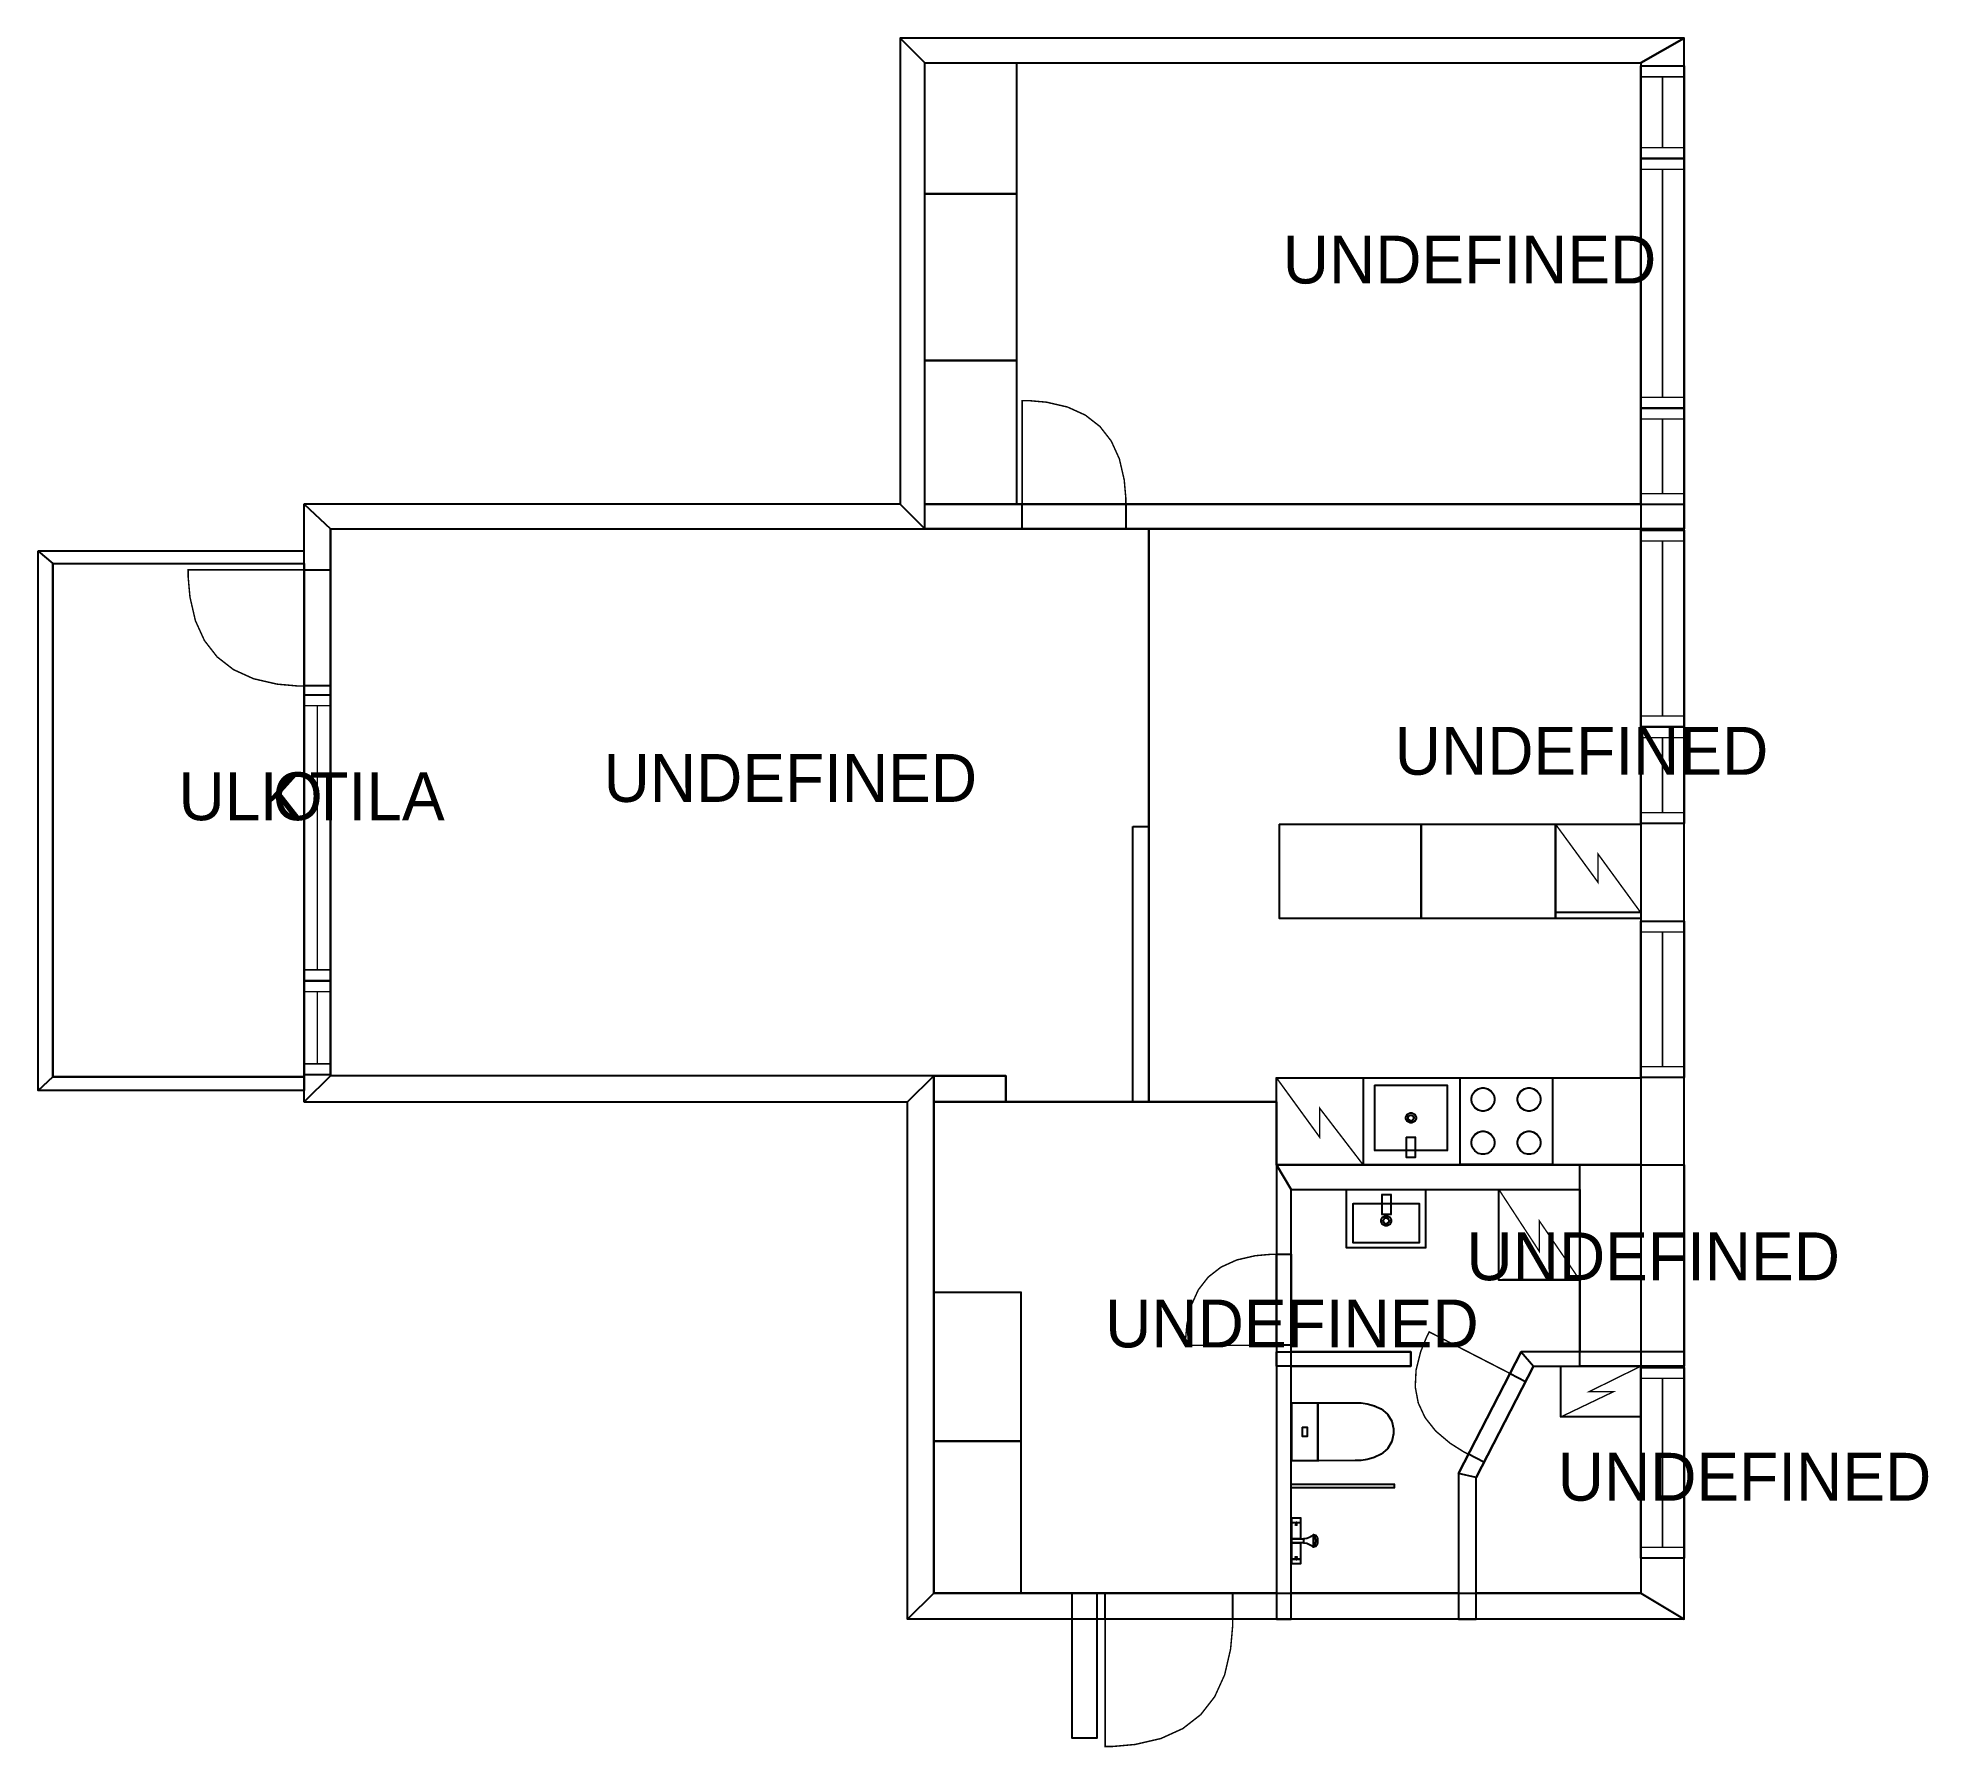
# Model space of a CAD drawing. Extents: x 0.5 to 14.1, y 0 to 12.3.
import ezdxf

# ---------------------------------------------------------------- set-up
doc = ezdxf.new("R2010")
doc.units = 0
doc.layers.get('0').update_dxf_attribs({"linetype": 'CONTINUOUS'})

msp = doc.modelspace()

# ---------------------------------------------------------------- linework, layer by layer
at = {"color": 0}
for points, const_width in [([(6.852, 12.0939), (11.992, 12.0939), (12.3045, 12.271), (6.67492, 12.271), (6.852, 12.0939)], 0.002083), ([(6.852, 8.74724), (6.852, 12.0939), (6.67492, 12.271), (6.67492, 8.92432), (6.852, 8.74724)], 0.002083), ([(11.992, 12.0939), (11.992, 1.10525), (12.3045, 0.917751), (12.3045, 12.271), (11.992, 12.0939)], 0.002083), ([(6.85292, 12.0929), (6.85292, 11.1539), (7.51053, 11.1539), (7.51053, 12.0929), (6.85292, 12.0929)], 0.010417), ([(11.992, 12.0716), (12.3045, 12.0716), (12.3045, 11.4068), (11.992, 11.4068), (11.992, 12.0716)], 0.010417), ([(11.992, 12.0716), (12.3045, 12.0716), (12.3045, 11.4068), (11.992, 11.4068), (11.992, 12.0716)], 0.010417), ([(11.992, 11.4068), (12.3045, 11.4068), (12.3045, 9.6135), (11.992, 9.6135), (11.992, 11.4068)], 0.010417), ([(11.992, 11.4068), (12.3045, 11.4068), (12.3045, 9.6135), (11.992, 9.6135), (11.992, 11.4068)], 0.010417), ([(6.85194, 11.1539), (6.85194, 9.95518), (7.50956, 9.95518), (7.50956, 11.1539), (6.85194, 11.1539)], 0.010417), ([(6.8526, 9.95518), (6.8526, 8.92437), (7.51019, 8.92437), (7.51019, 9.95518), (6.8526, 9.95518)], 0.010417), ([(8.29531, 8.92432), (8.29531, 8.96793), (8.28364, 9.09874), (8.24875, 9.24989), (8.19065, 9.37776), (8.10926, 9.48242), (8.00467, 9.56381), (7.87679, 9.6219), (7.72564, 9.65679), (7.59483, 9.6684), (7.55126, 9.6684), (7.55126, 8.92432), (8.29531, 8.92432)], 0.010417), ([(11.992, 9.6135), (12.3045, 9.6135), (12.3045, 8.92236), (11.992, 8.92236), (11.992, 9.6135)], 0.010417), ([(11.992, 9.6135), (12.3045, 9.6135), (12.3045, 8.92236), (11.992, 8.92236), (11.992, 9.6135)], 0.010417), ([(2.5849, 8.74724), (6.852, 8.74724), (6.67492, 8.92432), (2.3974, 8.92432), (2.5849, 8.74724)], 0.002083), ([(2.3974, 4.63217), (2.3974, 8.92432), (2.5849, 8.74724), (2.5849, 4.81967), (2.3974, 4.63217)], 0.002083), ([(6.852, 8.92432), (12.3045, 8.92432), (12.3045, 8.74724), (6.852, 8.74724), (6.852, 8.92432)], 0.002083), ([(7.55126, 8.92432), (8.29531, 8.92432), (8.29531, 8.74724), (7.55126, 8.74724), (7.55126, 8.92432)], 0.010417), ([(7.55126, 8.92432), (8.29531, 8.92432), (8.29531, 8.74724), (7.55126, 8.74724), (7.55126, 8.92432)], 0.010417), ([(11.992, 8.73872), (12.3045, 8.73872), (12.3045, 7.3259), (11.992, 7.3259), (11.992, 8.73872)], 0.010417), ([(11.992, 8.73872), (12.3045, 8.73872), (12.3045, 7.3259), (11.992, 7.3259), (11.992, 8.73872)], 0.010417), ([(0.591254, 8.49858), (2.3974, 8.49858), (2.3974, 8.58653), (0.487088, 8.58653), (0.591254, 8.49858)], 0.002083), ([(0.487088, 4.71463), (0.487088, 8.58653), (0.591254, 8.49858), (0.591254, 4.81099), (0.487088, 4.71463)], 0.002083), ([(0.591254, 8.49858), (2.3974, 8.49858), (2.3974, 4.81099), (0.591254, 4.81099), (0.591254, 8.49858)], 0.002083), ([(2.3974, 7.61893), (2.34853, 7.61893), (2.20193, 7.632), (2.0325, 7.67106), (1.88917, 7.73622), (1.77192, 7.82742), (1.68067, 7.94472), (1.6155, 8.08806), (1.57644, 8.25749), (1.56342, 8.40408), (1.56342, 8.4529), (2.3974, 8.4529), (2.3974, 7.61893)], 0.010417), ([(2.3974, 8.45296), (2.5849, 8.45296), (2.5849, 7.61893), (2.3974, 7.61893), (2.3974, 8.45296)], 0.010417), ([(2.3974, 8.45296), (2.5849, 8.45296), (2.5849, 7.61893), (2.3974, 7.61893), (2.3974, 8.45296)], 0.010417), ([(2.3974, 7.55528), (2.5849, 7.55528), (2.5849, 5.50217), (2.3974, 5.50217), (2.3974, 7.55528)], 0.010417), ([(2.3974, 7.55528), (2.5849, 7.55528), (2.5849, 5.50217), (2.3974, 5.50217), (2.3974, 7.55528)], 0.010417), ([(11.992, 7.3259), (12.3045, 7.3259), (12.3045, 6.63037), (11.992, 6.63037), (11.992, 7.3259)], 0.010417), ([(11.992, 7.3259), (12.3045, 7.3259), (12.3045, 6.63037), (11.992, 6.63037), (11.992, 7.3259)], 0.010417), ([(8.34532, 6.61089), (8.46029, 6.61089), (8.46029, 4.63217), (8.34532, 4.63217), (8.34532, 6.61089)], 0.002083), ([(9.39908, 6.6269), (10.4161, 6.6269), (10.4161, 5.9496), (9.39908, 5.9496), (9.39908, 6.6269)], 0.010417), ([(10.4161, 6.62722), (11.3791, 6.62722), (11.3791, 5.95003), (10.4161, 5.95003), (10.4161, 6.62722)], 0.010417), ([(11.3791, 6.62756), (11.992, 6.62756), (11.992, 5.94938), (11.3791, 5.94938), (11.3791, 6.62756)], 0.010215), ([(11.3791, 5.99457), (11.992, 5.99457), (11.992, 5.94938), (11.3791, 5.94938), (11.3791, 5.99457)], 0.010215), ([(11.992, 5.93061), (12.3045, 5.93061), (12.3045, 4.80643), (11.992, 4.80643), (11.992, 5.93061)], 0.010417), ([(11.992, 5.93061), (12.3045, 5.93061), (12.3045, 4.80643), (11.992, 4.80643), (11.992, 5.93061)], 0.010417), ([(2.3974, 5.50217), (2.5849, 5.50217), (2.5849, 4.82726), (2.3974, 4.82726), (2.3974, 5.50217)], 0.010417), ([(2.3974, 5.50217), (2.5849, 5.50217), (2.5849, 4.82726), (2.3974, 4.82726), (2.3974, 5.50217)], 0.010417), ([(2.3974, 4.71463), (0.487088, 4.71463), (0.591254, 4.81099), (2.3974, 4.81099), (2.3974, 4.71463)], 0.002083), ([(6.91596, 4.81967), (2.5849, 4.81967), (2.3974, 4.63217), (6.72846, 4.63217), (6.91596, 4.81967)], 0.002083), ([(6.72846, 0.917751), (6.72846, 4.63217), (6.91596, 4.81967), (6.91596, 1.10525), (6.72846, 0.917751)], 0.002083), ([(6.91596, 4.81967), (7.43332, 4.81967), (7.43332, 4.63217), (6.91596, 4.63217), (6.91596, 4.81967)], 0.002083), ([(9.37631, 4.80588), (9.99838, 4.80588), (9.99838, 4.18088), (9.37631, 4.18088), (9.37631, 4.80588)], 0.010368), ([(9.37636, 4.80588), (11.992, 4.80588), (11.992, 4.18088), (9.37636, 4.18088), (9.37636, 4.80588)], 0.010417), ([(10.0817, 4.75146), (10.6025, 4.75146), (10.6025, 4.28271), (10.0817, 4.28271), (10.0817, 4.75146)], 0.010417), ([(10.6946, 4.80485), (11.3578, 4.80485), (11.3578, 4.18235), (10.6946, 4.18235), (10.6946, 4.80485)], 0.010417), ([(10.7763, 4.64953), (10.7763, 4.65767), (10.7828, 4.68197), (10.8007, 4.70844), (10.8272, 4.72635), (10.8515, 4.73286), (10.8597, 4.73286), (10.8677, 4.73286), (10.8921, 4.72635), (10.9186, 4.70844), (10.9364, 4.68197), (10.943, 4.65767), (10.943, 4.64953), (10.943, 4.64144), (10.9364, 4.61714), (10.9186, 4.5906), (10.8921, 4.57275), (10.8677, 4.56619), (10.8597, 4.56619), (10.8515, 4.56619), (10.8272, 4.57275), (10.8007, 4.5906), (10.7828, 4.61714), (10.7763, 4.64144), (10.7763, 4.64953)], 0.010417), ([(11.1066, 4.64953), (11.1066, 4.65767), (11.1131, 4.68197), (11.1309, 4.70844), (11.1574, 4.72635), (11.1818, 4.73286), (11.1899, 4.73286), (11.198, 4.73286), (11.2223, 4.72635), (11.2488, 4.70844), (11.2667, 4.68197), (11.2732, 4.65767), (11.2732, 4.64953), (11.2732, 4.64144), (11.2667, 4.61714), (11.2488, 4.5906), (11.2223, 4.57275), (11.198, 4.56619), (11.1899, 4.56619), (11.1818, 4.56619), (11.1574, 4.57275), (11.1309, 4.5906), (11.1131, 4.61714), (11.1066, 4.64144), (11.1066, 4.64953)], 0.010417), ([(10.3057, 4.51708), (10.3057, 4.52354), (10.3163, 4.54292), (10.3357, 4.55354), (10.3421, 4.55354), (10.3485, 4.55354), (10.3679, 4.54292), (10.3786, 4.52354), (10.3786, 4.51708), (10.3786, 4.51069), (10.3679, 4.49132), (10.3485, 4.48063), (10.3421, 4.48063), (10.3357, 4.48063), (10.3163, 4.49132), (10.3057, 4.51069), (10.3057, 4.51708)], 0.008333), ([(10.3213, 4.51708), (10.3213, 4.52078), (10.3274, 4.53185), (10.3384, 4.53792), (10.3421, 4.53792), (10.3458, 4.53792), (10.3568, 4.53185), (10.363, 4.52078), (10.363, 4.51708), (10.363, 4.51346), (10.3568, 4.50239), (10.3458, 4.49625), (10.3421, 4.49625), (10.3384, 4.49625), (10.3274, 4.50239), (10.3213, 4.51346), (10.3213, 4.51708)], 0.008333), ([(10.3109, 4.37961), (10.3734, 4.37961), (10.3734, 4.23378), (10.3109, 4.23378), (10.3109, 4.37961)], 0.010417), ([(10.7763, 4.33897), (10.7763, 4.34711), (10.7828, 4.37142), (10.8007, 4.39789), (10.8272, 4.41581), (10.8515, 4.42231), (10.8597, 4.42231), (10.8677, 4.42231), (10.8921, 4.41581), (10.9186, 4.39789), (10.9364, 4.37142), (10.943, 4.34711), (10.943, 4.33897), (10.943, 4.33089), (10.9364, 4.30653), (10.9186, 4.28006), (10.8921, 4.26221), (10.8677, 4.25564), (10.8597, 4.25564), (10.8515, 4.25564), (10.8272, 4.26221), (10.8007, 4.28006), (10.7828, 4.30653), (10.7763, 4.33089), (10.7763, 4.33897)], 0.010417), ([(11.1066, 4.33897), (11.1066, 4.34711), (11.1131, 4.37142), (11.1309, 4.39789), (11.1574, 4.41581), (11.1818, 4.42231), (11.1899, 4.42231), (11.198, 4.42231), (11.2223, 4.41581), (11.2488, 4.39789), (11.2667, 4.37142), (11.2732, 4.34711), (11.2732, 4.33897), (11.2732, 4.33089), (11.2667, 4.30653), (11.2488, 4.28006), (11.2223, 4.26221), (11.198, 4.25564), (11.1899, 4.25564), (11.1818, 4.25564), (11.1574, 4.26221), (11.1309, 4.28006), (11.1131, 4.30653), (11.1066, 4.33089), (11.1066, 4.33897)], 0.010417), ([(11.5546, 4.18039), (9.37717, 4.18039), (9.48133, 4.00331), (11.5546, 4.00331), (11.5546, 4.18039)], 0.002083), ([(9.37717, 4.18039), (9.37717, 0.917751), (9.48133, 0.917751), (9.48133, 4.00331), (9.37717, 4.18039)], 0.002083), ([(11.5546, 4.18039), (12.3045, 4.18039), (12.3045, 2.73432), (11.5546, 2.73432), (11.5546, 4.18039)], 0.002083), ([(9.88049, 4.00299), (10.4473, 4.00299), (10.4473, 3.58404), (9.88049, 3.58404), (9.88049, 4.00299)], 0.010417), ([(10.1356, 3.9681), (10.1981, 3.9681), (10.1981, 3.82226), (10.1356, 3.82226), (10.1356, 3.9681)], 0.010417), ([(10.9731, 4.00331), (11.5545, 4.00331), (11.5545, 3.35221), (10.9731, 3.35221), (10.9731, 4.00331)], 0.009691), ([(9.92774, 3.90196), (10.4002, 3.90196), (10.4002, 3.6211), (9.92774, 3.6211), (9.92774, 3.90196)], 0.010417), ([(10.2004, 3.77815), (10.2004, 3.77175), (10.1897, 3.75239), (10.1704, 3.74169), (10.164, 3.74169), (10.1575, 3.74169), (10.1381, 3.75239), (10.1275, 3.77175), (10.1275, 3.77815), (10.1275, 3.78461), (10.1381, 3.80399), (10.1575, 3.81461), (10.164, 3.81461), (10.1704, 3.81461), (10.1897, 3.80399), (10.2004, 3.78461), (10.2004, 3.77815)], 0.008333), ([(10.1848, 3.77815), (10.1848, 3.77453), (10.1787, 3.76346), (10.1676, 3.75732), (10.164, 3.75732), (10.1603, 3.75732), (10.1492, 3.76346), (10.1431, 3.77453), (10.1431, 3.77815), (10.1431, 3.78185), (10.1492, 3.79292), (10.1603, 3.79899), (10.164, 3.79899), (10.1676, 3.79899), (10.1787, 3.79292), (10.1848, 3.78185), (10.1848, 3.77815)], 0.008333), ([(9.37717, 3.53765), (9.33886, 3.53765), (9.22401, 3.52746), (9.09131, 3.49685), (8.979, 3.44581), (8.88715, 3.37435), (8.81569, 3.2825), (8.76465, 3.17019), (8.73406, 3.03749), (8.72385, 2.92264), (8.72385, 2.88433), (9.37717, 2.88433), (9.37717, 3.53765)], 0.010417), ([(9.37717, 3.53765), (9.48133, 3.53765), (9.48133, 2.88444), (9.37717, 2.88444), (9.37717, 3.53765)], 0.010417), ([(9.37717, 3.53765), (9.48133, 3.53765), (9.48133, 2.88444), (9.37717, 2.88444), (9.37717, 3.53765)], 0.010417), ([(6.9171, 3.26531), (6.9171, 2.19536), (7.5421, 2.19536), (7.5421, 3.26531), (6.9171, 3.26531)], 0.010417), ([(10.755, 2.10151), (10.721, 2.11903), (10.6236, 2.18056), (10.5198, 2.26844), (10.4434, 2.36507), (10.3945, 2.47049), (10.373, 2.58475), (10.379, 2.70779), (10.4124, 2.83963), (10.4558, 2.94629), (10.4733, 2.98025), (11.0535, 2.68175), (10.755, 2.10151)], 0.010417), ([(9.37717, 2.83832), (10.3417, 2.83832), (10.3417, 2.73415), (9.37717, 2.73415), (9.37717, 2.83832)], 0.002083), ([(10.6842, 1.96382), (11.1341, 2.83832), (11.221, 2.73415), (10.8092, 1.9336), (10.6842, 1.96382)], 0.002083), ([(12.3045, 2.83832), (11.1341, 2.83832), (11.221, 2.73415), (12.3045, 2.73415), (12.3045, 2.83832)], 0.002083), ([(11.4173, 2.73389), (11.992, 2.73389), (11.992, 2.36931), (11.4173, 2.36931), (11.4173, 2.73389)], 0.009578), ([(11.992, 2.72444), (12.3045, 2.72444), (12.3045, 1.35536), (11.992, 1.35536), (11.992, 2.72444)], 0.010417), ([(11.992, 2.72444), (12.3045, 2.72444), (12.3045, 1.35536), (11.992, 1.35536), (11.992, 2.72444)], 0.010417), ([(10.755, 2.10151), (11.0535, 2.68175), (11.1647, 2.62457), (10.8662, 2.04432), (10.755, 2.10151)], 0.010417), ([(10.755, 2.10151), (11.0535, 2.68175), (11.1647, 2.62457), (10.8662, 2.04432), (10.755, 2.10151)], 0.010417), ([(9.48654, 2.4714), (9.48654, 2.05485), (9.67383, 2.05485), (9.67383, 2.4714), (9.48654, 2.4714)], 0.010417), ([(9.94211, 2.4714), (9.94211, 2.4714), (9.95383, 2.47151), (9.98481, 2.46989), (10.0287, 2.46376), (10.0789, 2.45036), (10.1291, 2.42681), (10.173, 2.39035), (10.2039, 2.33817), (10.2157, 2.2851), (10.2157, 2.26742), (10.2157, 2.24914), (10.2039, 2.19428), (10.173, 2.14019), (10.1291, 2.10238), (10.0789, 2.07796), (10.0287, 2.06396), (9.98481, 2.05757), (9.95383, 2.05583), (9.94211, 2.05587), (9.94211, 2.05587), (9.67383, 2.05485), (9.67383, 2.4714), (9.94211, 2.4714)], 0.010417), ([(6.9171, 2.19536), (6.9171, 1.10525), (7.5421, 1.10525), (7.5421, 2.19536), (6.9171, 2.19536)], 0.010417), ([(9.5644, 2.29622), (9.5644, 2.23004), (9.59597, 2.23004), (9.59597, 2.29622), (9.5644, 2.29622)], 0.010417), ([(10.6842, 1.96382), (10.6842, 0.917751), (10.8092, 0.917751), (10.8092, 1.9336), (10.6842, 1.96382)], 0.002083), ([(9.48133, 1.88699), (9.48133, 1.86094), (10.2225, 1.86094), (10.2225, 1.88699), (9.48133, 1.88699)], 0.010417), ([(9.48133, 1.88699), (9.48133, 1.86094), (10.2225, 1.86094), (10.2225, 1.88699), (9.48133, 1.88699)], 0.010417), ([(9.48654, 1.64486), (9.48654, 1.60943), (9.55007, 1.60943), (9.55007, 1.64486), (9.48654, 1.64486)], 0.010417), ([(9.48654, 1.61051), (9.48654, 1.49382), (9.55007, 1.49382), (9.55007, 1.61051), (9.48654, 1.61051)], 0.010417), ([(9.48654, 1.46571), (9.48654, 1.49382), (9.56988, 1.49382), (9.56988, 1.48682), (9.56988, 1.47103), (9.56988, 1.46571), (9.54904, 1.46571), (9.50217, 1.46571), (9.48654, 1.46571)], 0.010417), ([(9.51882, 1.60943), (9.51758, 1.60622), (9.51372, 1.59657), (9.51258, 1.59381), (9.51258, 1.59381), (9.514, 1.59381), (9.51828, 1.59381), (9.52257, 1.59381), (9.52403, 1.59381), (9.52403, 1.59381), (9.52339, 1.59619), (9.51997, 1.60618), (9.51882, 1.60943)], 0.010417), ([(9.48654, 1.46571), (9.48654, 1.34901), (9.55007, 1.34901), (9.55007, 1.46571), (9.48654, 1.46571)], 0.010417), ([(9.51882, 1.34901), (9.51758, 1.35227), (9.51372, 1.36193), (9.51258, 1.36464), (9.51258, 1.36464), (9.514, 1.36464), (9.51828, 1.36464), (9.52257, 1.36464), (9.52403, 1.36464), (9.52403, 1.36464), (9.52339, 1.3623), (9.51997, 1.35232), (9.51882, 1.34901)], 0.010417), ([(9.48654, 1.34901), (9.48654, 1.3157), (9.55007, 1.3157), (9.55007, 1.34901), (9.48654, 1.34901)], 0.010417), ([(12.3045, 0.917751), (6.72846, 0.917751), (6.91596, 1.10525), (11.992, 1.10525), (12.3045, 0.917751)], 0.002083), ([(7.90967, 1.10525), (8.08675, 1.10525), (8.08675, 0.062663), (7.90967, 0.062663), (7.90967, 1.10525)], 0.002083), ([(8.14719, 1.10525), (9.06179, 1.10525), (9.06179, 0.917751), (8.14719, 0.917751), (8.14719, 1.10525)], 0.010417), ([(8.14719, 1.10525), (9.06179, 1.10525), (9.06179, 0.917751), (8.14719, 0.917751), (8.14719, 1.10525)], 0.010417), ([(9.06179, 0.917751), (9.06179, 0.864204), (9.04747, 0.70345), (9.00461, 0.517686), (8.93317, 0.36046), (8.83311, 0.231879), (8.70449, 0.131836), (8.54731, 0.060384), (8.36149, 0.017524), (8.20074, 0.003201), (8.14719, 0.003201), (8.14719, 0.917751), (9.06179, 0.917751)], 0.010417)]:
    msp.add_lwpolyline(points, close=True, dxfattribs=dict(at, const_width=const_width))
for points in [[(6.852, 8.74724), (6.852, 12.0939), (6.67492, 12.271), (6.67492, 8.92432), (6.852, 8.74724)], [(6.852, 12.0939), (11.992, 12.0939), (12.3045, 12.271), (6.67492, 12.271), (6.852, 12.0939)], [(11.992, 12.0939), (11.992, 1.10525), (12.3045, 0.917751), (12.3045, 12.271), (11.992, 12.0939)], [(2.5849, 8.74724), (6.852, 8.74724), (6.67492, 8.92432), (2.3974, 8.92432), (2.5849, 8.74724)], [(2.3974, 4.63217), (2.3974, 8.92432), (2.5849, 8.74724), (2.5849, 4.81967), (2.3974, 4.63217)], [(6.852, 8.92432), (12.3045, 8.92432), (12.3045, 8.74724), (6.852, 8.74724), (6.852, 8.92432)], [(8.34532, 6.61089), (8.46029, 6.61089), (8.46029, 4.63217), (8.34532, 4.63217), (8.34532, 6.61089)], [(6.91596, 4.81967), (2.5849, 4.81967), (2.3974, 4.63217), (6.72846, 4.63217), (6.91596, 4.81967)], [(6.72846, 0.917751), (6.72846, 4.63217), (6.91596, 4.81967), (6.91596, 1.10525), (6.72846, 0.917751)], [(6.91596, 4.81967), (7.43332, 4.81967), (7.43332, 4.63217), (6.91596, 4.63217), (6.91596, 4.81967)], [(11.5546, 4.18039), (9.37717, 4.18039), (9.48133, 4.00331), (11.5546, 4.00331), (11.5546, 4.18039)], [(9.37717, 4.18039), (9.37717, 0.917751), (9.48133, 0.917751), (9.48133, 4.00331), (9.37717, 4.18039)], [(11.5546, 4.18039), (12.3045, 4.18039), (12.3045, 2.73432), (11.5546, 2.73432), (11.5546, 4.18039)], [(9.37717, 2.83832), (10.3417, 2.83832), (10.3417, 2.73415), (9.37717, 2.73415), (9.37717, 2.83832)], [(10.6842, 1.96382), (11.1341, 2.83832), (11.221, 2.73415), (10.8092, 1.9336), (10.6842, 1.96382)], [(12.3045, 2.83832), (11.1341, 2.83832), (11.221, 2.73415), (12.3045, 2.73415), (12.3045, 2.83832)], [(10.6842, 1.96382), (10.6842, 0.917751), (10.8092, 0.917751), (10.8092, 1.9336), (10.6842, 1.96382)], [(12.3045, 0.917751), (6.72846, 0.917751), (6.91596, 1.10525), (11.992, 1.10525), (12.3045, 0.917751)], [(7.90967, 1.10525), (8.08675, 1.10525), (8.08675, 0.062663), (7.90967, 0.062663), (7.90967, 1.10525)]]:
    msp.add_lwpolyline(points, close=True, dxfattribs=at)
at = {"color": 7, "const_width": 0.002083}
for points in [[(6.852, 12.0939), (11.992, 12.0939), (11.992, 8.92432), (6.852, 8.92432), (6.852, 12.0939)], [(8.46029, 4.63217), (7.43332, 4.63217), (7.43332, 4.81967), (2.5849, 4.81967), (2.5849, 8.74724), (8.46029, 8.74724), (8.46029, 4.63217)], [(11.992, 4.18088), (9.37636, 4.18088), (9.37636, 4.63217), (8.46029, 4.63217), (8.46029, 8.74724), (11.992, 8.74724), (11.992, 4.18088)], [(9.37636, 4.18088), (11.992, 4.18088), (11.992, 4.18039), (9.37717, 4.18039), (9.37717, 1.10525), (6.91596, 1.10525), (6.91596, 4.63217), (9.37636, 4.63217), (9.37636, 4.18088)], [(11.5546, 2.83832), (11.1341, 2.83832), (10.6842, 1.96382), (10.6842, 1.10525), (9.48133, 1.10525), (9.48133, 2.73415), (10.3417, 2.73415), (10.3417, 2.83832), (9.48133, 2.83832), (9.48133, 4.00331), (11.5546, 4.00331), (11.5546, 2.83832)], [(11.992, 1.10525), (10.8092, 1.10525), (10.8092, 1.9336), (11.221, 2.73415), (11.992, 2.73415), (11.992, 1.10525)]]:
    msp.add_lwpolyline(points, close=True, dxfattribs=at)
at = {"color": 7}
for points in [[(6.852, 12.0939), (11.992, 12.0939), (11.992, 8.92432), (6.852, 8.92432), (6.852, 12.0939)], [(6.85292, 12.0929), (7.51053, 12.0929), (7.51053, 11.1539), (6.85292, 11.1539), (6.85292, 12.0929)], [(11.992, 12.0716), (12.3045, 12.0716), (12.3045, 11.4068), (11.992, 11.4068), (11.992, 12.0716)], [(11.992, 12.0716), (12.3045, 12.0716), (12.3045, 11.4068), (11.992, 11.4068), (11.992, 12.0716)], [(11.992, 11.4068), (12.3045, 11.4068), (12.3045, 9.6135), (11.992, 9.6135), (11.992, 11.4068)], [(11.992, 11.4068), (12.3045, 11.4068), (12.3045, 9.6135), (11.992, 9.6135), (11.992, 11.4068)], [(6.85194, 11.1539), (7.50956, 11.1539), (7.50956, 9.95518), (6.85194, 9.95518), (6.85194, 11.1539)], [(6.8526, 9.95518), (7.51019, 9.95518), (7.51019, 8.92437), (6.8526, 8.92437), (6.8526, 9.95518)], [(11.992, 9.6135), (12.3045, 9.6135), (12.3045, 8.92236), (11.992, 8.92236), (11.992, 9.6135)], [(11.992, 9.6135), (12.3045, 9.6135), (12.3045, 8.92236), (11.992, 8.92236), (11.992, 9.6135)], [(7.55126, 8.92432), (8.29531, 8.92432), (8.29531, 8.74724), (7.55126, 8.74724), (7.55126, 8.92432)], [(7.55126, 8.92432), (8.29531, 8.92432), (8.29531, 8.74724), (7.55126, 8.74724), (7.55126, 8.92432)], [(8.46029, 4.63217), (7.43332, 4.63217), (7.43332, 4.81967), (2.5849, 4.81967), (2.5849, 8.74724), (8.46029, 8.74724), (8.46029, 4.63217)], [(11.992, 4.18088), (9.37636, 4.18088), (9.37636, 4.63217), (8.46029, 4.63217), (8.46029, 8.74724), (11.992, 8.74724), (11.992, 4.18088)], [(11.992, 8.73872), (12.3045, 8.73872), (12.3045, 7.3259), (11.992, 7.3259), (11.992, 8.73872)], [(11.992, 8.73872), (12.3045, 8.73872), (12.3045, 7.3259), (11.992, 7.3259), (11.992, 8.73872)], [(0.487088, 4.71463), (0.487088, 8.58653), (0.591254, 8.49858), (0.591254, 4.81099), (0.487088, 4.71463)], [(0.591254, 8.49858), (2.3974, 8.49858), (2.3974, 8.58653), (0.487088, 8.58653), (0.591254, 8.49858)], [(0.591254, 8.49858), (2.3974, 8.49858), (2.3974, 4.81099), (0.591254, 4.81099), (0.591254, 8.49858)], [(2.3974, 8.45296), (2.5849, 8.45296), (2.5849, 7.61893), (2.3974, 7.61893), (2.3974, 8.45296)], [(2.3974, 8.45296), (2.5849, 8.45296), (2.5849, 7.61893), (2.3974, 7.61893), (2.3974, 8.45296)], [(2.3974, 7.55528), (2.5849, 7.55528), (2.5849, 5.50217), (2.3974, 5.50217), (2.3974, 7.55528)], [(2.3974, 7.55528), (2.5849, 7.55528), (2.5849, 5.50217), (2.3974, 5.50217), (2.3974, 7.55528)], [(11.992, 7.3259), (12.3045, 7.3259), (12.3045, 6.63037), (11.992, 6.63037), (11.992, 7.3259)], [(11.992, 7.3259), (12.3045, 7.3259), (12.3045, 6.63037), (11.992, 6.63037), (11.992, 7.3259)], [(9.39908, 6.6269), (10.4161, 6.6269), (10.4161, 5.9496), (9.39908, 5.9496), (9.39908, 6.6269)], [(10.4161, 6.62722), (11.3791, 6.62722), (11.3791, 5.95003), (10.4161, 5.95003), (10.4161, 6.62722)], [(11.3791, 6.62756), (11.992, 6.62756), (11.992, 5.94938), (11.3791, 5.94938), (11.3791, 6.62756)], [(11.3791, 5.99457), (11.992, 5.99457), (11.992, 5.94938), (11.3791, 5.94938), (11.3791, 5.99457)], [(11.992, 5.93061), (12.3045, 5.93061), (12.3045, 4.80643), (11.992, 4.80643), (11.992, 5.93061)], [(11.992, 5.93061), (12.3045, 5.93061), (12.3045, 4.80643), (11.992, 4.80643), (11.992, 5.93061)], [(2.3974, 5.50217), (2.5849, 5.50217), (2.5849, 4.82726), (2.3974, 4.82726), (2.3974, 5.50217)], [(2.3974, 5.50217), (2.5849, 5.50217), (2.5849, 4.82726), (2.3974, 4.82726), (2.3974, 5.50217)], [(2.3974, 4.71463), (0.487088, 4.71463), (0.591254, 4.81099), (2.3974, 4.81099), (2.3974, 4.71463)], [(9.37631, 4.80588), (9.99838, 4.80588), (9.99838, 4.18088), (9.37631, 4.18088), (9.37631, 4.80588)], [(9.37636, 4.80588), (11.992, 4.80588), (11.992, 4.18088), (9.37636, 4.18088), (9.37636, 4.80588)], [(10.0817, 4.75146), (10.6025, 4.75146), (10.6025, 4.28271), (10.0817, 4.28271), (10.0817, 4.75146)], [(10.6946, 4.80485), (11.3578, 4.80485), (11.3578, 4.18235), (10.6946, 4.18235), (10.6946, 4.80485)], [(9.37636, 4.18088), (11.992, 4.18088), (11.992, 4.18039), (9.37717, 4.18039), (9.37717, 1.10525), (6.91596, 1.10525), (6.91596, 4.63217), (9.37636, 4.63217), (9.37636, 4.18088)], [(10.7763, 4.64953), (10.7763, 4.65767), (10.7828, 4.68197), (10.8007, 4.70844), (10.8272, 4.72635), (10.8515, 4.73286), (10.8597, 4.73286), (10.8677, 4.73286), (10.8921, 4.72635), (10.9186, 4.70844), (10.9364, 4.68197), (10.943, 4.65767), (10.943, 4.64953), (10.943, 4.64144), (10.9364, 4.61714), (10.9186, 4.5906), (10.8921, 4.57275), (10.8677, 4.56619), (10.8597, 4.56619), (10.8515, 4.56619), (10.8272, 4.57275), (10.8007, 4.5906), (10.7828, 4.61714), (10.7763, 4.64144), (10.7763, 4.64953)], [(11.1066, 4.64953), (11.1066, 4.65767), (11.1131, 4.68197), (11.1309, 4.70844), (11.1574, 4.72635), (11.1818, 4.73286), (11.1899, 4.73286), (11.198, 4.73286), (11.2223, 4.72635), (11.2488, 4.70844), (11.2667, 4.68197), (11.2732, 4.65767), (11.2732, 4.64953), (11.2732, 4.64144), (11.2667, 4.61714), (11.2488, 4.5906), (11.2223, 4.57275), (11.198, 4.56619), (11.1899, 4.56619), (11.1818, 4.56619), (11.1574, 4.57275), (11.1309, 4.5906), (11.1131, 4.61714), (11.1066, 4.64144), (11.1066, 4.64953)], [(10.3057, 4.51708), (10.3057, 4.52354), (10.3163, 4.54292), (10.3357, 4.55354), (10.3421, 4.55354), (10.3485, 4.55354), (10.3679, 4.54292), (10.3786, 4.52354), (10.3786, 4.51708), (10.3786, 4.51069), (10.3679, 4.49132), (10.3485, 4.48063), (10.3421, 4.48063), (10.3357, 4.48063), (10.3163, 4.49132), (10.3057, 4.51069), (10.3057, 4.51708)], [(10.3213, 4.51708), (10.3213, 4.52078), (10.3274, 4.53185), (10.3384, 4.53792), (10.3421, 4.53792), (10.3458, 4.53792), (10.3568, 4.53185), (10.363, 4.52078), (10.363, 4.51708), (10.363, 4.51346), (10.3568, 4.50239), (10.3458, 4.49625), (10.3421, 4.49625), (10.3384, 4.49625), (10.3274, 4.50239), (10.3213, 4.51346), (10.3213, 4.51708)], [(10.3109, 4.37961), (10.3734, 4.37961), (10.3734, 4.23378), (10.3109, 4.23378), (10.3109, 4.37961)], [(10.7763, 4.33897), (10.7763, 4.34711), (10.7828, 4.37142), (10.8007, 4.39789), (10.8272, 4.41581), (10.8515, 4.42231), (10.8597, 4.42231), (10.8677, 4.42231), (10.8921, 4.41581), (10.9186, 4.39789), (10.9364, 4.37142), (10.943, 4.34711), (10.943, 4.33897), (10.943, 4.33089), (10.9364, 4.30653), (10.9186, 4.28006), (10.8921, 4.26221), (10.8677, 4.25564), (10.8597, 4.25564), (10.8515, 4.25564), (10.8272, 4.26221), (10.8007, 4.28006), (10.7828, 4.30653), (10.7763, 4.33089), (10.7763, 4.33897)], [(11.1066, 4.33897), (11.1066, 4.34711), (11.1131, 4.37142), (11.1309, 4.39789), (11.1574, 4.41581), (11.1818, 4.42231), (11.1899, 4.42231), (11.198, 4.42231), (11.2223, 4.41581), (11.2488, 4.39789), (11.2667, 4.37142), (11.2732, 4.34711), (11.2732, 4.33897), (11.2732, 4.33089), (11.2667, 4.30653), (11.2488, 4.28006), (11.2223, 4.26221), (11.198, 4.25564), (11.1899, 4.25564), (11.1818, 4.25564), (11.1574, 4.26221), (11.1309, 4.28006), (11.1131, 4.30653), (11.1066, 4.33089), (11.1066, 4.33897)], [(11.5546, 2.83832), (11.1341, 2.83832), (10.6842, 1.96382), (10.6842, 1.10525), (9.48133, 1.10525), (9.48133, 2.73415), (10.3417, 2.73415), (10.3417, 2.83832), (9.48133, 2.83832), (9.48133, 4.00331), (11.5546, 4.00331), (11.5546, 2.83832)], [(9.88049, 4.00299), (10.4473, 4.00299), (10.4473, 3.58404), (9.88049, 3.58404), (9.88049, 4.00299)], [(10.1356, 3.9681), (10.1981, 3.9681), (10.1981, 3.82226), (10.1356, 3.82226), (10.1356, 3.9681)], [(10.9731, 4.00331), (11.5545, 4.00331), (11.5545, 3.35221), (10.9731, 3.35221), (10.9731, 4.00331)], [(9.92774, 3.90196), (10.4002, 3.90196), (10.4002, 3.6211), (9.92774, 3.6211), (9.92774, 3.90196)], [(10.2004, 3.77815), (10.2004, 3.77175), (10.1897, 3.75239), (10.1704, 3.74169), (10.164, 3.74169), (10.1575, 3.74169), (10.1381, 3.75239), (10.1275, 3.77175), (10.1275, 3.77815), (10.1275, 3.78461), (10.1381, 3.80399), (10.1575, 3.81461), (10.164, 3.81461), (10.1704, 3.81461), (10.1897, 3.80399), (10.2004, 3.78461), (10.2004, 3.77815)], [(10.1848, 3.77815), (10.1848, 3.77453), (10.1787, 3.76346), (10.1676, 3.75732), (10.164, 3.75732), (10.1603, 3.75732), (10.1492, 3.76346), (10.1431, 3.77453), (10.1431, 3.77815), (10.1431, 3.78185), (10.1492, 3.79292), (10.1603, 3.79899), (10.164, 3.79899), (10.1676, 3.79899), (10.1787, 3.79292), (10.1848, 3.78185), (10.1848, 3.77815)], [(9.37717, 3.53765), (9.48133, 3.53765), (9.48133, 2.88444), (9.37717, 2.88444), (9.37717, 3.53765)], [(9.37717, 3.53765), (9.48133, 3.53765), (9.48133, 2.88444), (9.37717, 2.88444), (9.37717, 3.53765)], [(6.9171, 3.26531), (7.5421, 3.26531), (7.5421, 2.19536), (6.9171, 2.19536), (6.9171, 3.26531)], [(11.992, 1.10525), (10.8092, 1.10525), (10.8092, 1.9336), (11.221, 2.73415), (11.992, 2.73415), (11.992, 1.10525)], [(11.4173, 2.73389), (11.992, 2.73389), (11.992, 2.36931), (11.4173, 2.36931), (11.4173, 2.73389)], [(11.992, 2.72444), (12.3045, 2.72444), (12.3045, 1.35536), (11.992, 1.35536), (11.992, 2.72444)], [(11.992, 2.72444), (12.3045, 2.72444), (12.3045, 1.35536), (11.992, 1.35536), (11.992, 2.72444)], [(10.755, 2.10151), (11.0535, 2.68175), (11.1647, 2.62457), (10.8662, 2.04432), (10.755, 2.10151)], [(10.755, 2.10151), (11.0535, 2.68175), (11.1647, 2.62457), (10.8662, 2.04432), (10.755, 2.10151)], [(9.48654, 2.4714), (9.67383, 2.4714), (9.67383, 2.05485), (9.48654, 2.05485), (9.48654, 2.4714)], [(9.94211, 2.4714), (9.94211, 2.4714), (9.95383, 2.47151), (9.98481, 2.46989), (10.0287, 2.46376), (10.0789, 2.45036), (10.1291, 2.42681), (10.173, 2.39035), (10.2039, 2.33817), (10.2157, 2.2851), (10.2157, 2.26742), (10.2157, 2.24914), (10.2039, 2.19428), (10.173, 2.14019), (10.1291, 2.10238), (10.0789, 2.07796), (10.0287, 2.06396), (9.98481, 2.05757), (9.95383, 2.05583), (9.94211, 2.05587), (9.94211, 2.05587), (9.67383, 2.05485), (9.67383, 2.4714), (9.94211, 2.4714)], [(6.9171, 2.19536), (7.5421, 2.19536), (7.5421, 1.10525), (6.9171, 1.10525), (6.9171, 2.19536)], [(9.5644, 2.29622), (9.59597, 2.29622), (9.59597, 2.23004), (9.5644, 2.23004), (9.5644, 2.29622)], [(9.48133, 1.88699), (10.2225, 1.88699), (10.2225, 1.86094), (9.48133, 1.86094), (9.48133, 1.88699)], [(9.48133, 1.88699), (10.2225, 1.88699), (10.2225, 1.86094), (9.48133, 1.86094), (9.48133, 1.88699)], [(9.48654, 1.64486), (9.55007, 1.64486), (9.55007, 1.60943), (9.48654, 1.60943), (9.48654, 1.64486)], [(9.48654, 1.61051), (9.55007, 1.61051), (9.55007, 1.49382), (9.48654, 1.49382), (9.48654, 1.61051)], [(9.48654, 1.46571), (9.48654, 1.49382), (9.56988, 1.49382), (9.56988, 1.48682), (9.56988, 1.47103), (9.56988, 1.46571), (9.54904, 1.46571), (9.50217, 1.46571), (9.48654, 1.46571)], [(9.51882, 1.60943), (9.51758, 1.60622), (9.51372, 1.59657), (9.51258, 1.59381), (9.51258, 1.59381), (9.514, 1.59381), (9.51828, 1.59381), (9.52257, 1.59381), (9.52403, 1.59381), (9.52403, 1.59381), (9.52339, 1.59619), (9.51997, 1.60618), (9.51882, 1.60943)], [(9.56988, 1.46571), (9.57617, 1.46571), (9.59511, 1.46208), (9.61751, 1.45221), (9.62196, 1.44906), (9.62349, 1.44803), (9.63807, 1.43782), (9.63965, 1.43756), (9.64247, 1.43707), (9.65901, 1.44125), (9.67193, 1.4579), (9.67296, 1.4636), (9.67324, 1.4649), (9.67404, 1.47646), (9.67404, 1.48031), (9.67404, 1.47922), (9.67404, 1.4834), (9.67324, 1.49462), (9.67296, 1.49593), (9.67193, 1.50168), (9.65901, 1.51833), (9.64247, 1.52251), (9.63965, 1.52197), (9.63807, 1.52171), (9.62349, 1.51156), (9.62196, 1.51047), (9.61751, 1.50737), (9.59511, 1.4975), (9.57617, 1.49382), (9.56988, 1.49382)], [(9.64068, 1.43756), (9.64117, 1.43782), (9.65136, 1.44971), (9.66049, 1.47347), (9.66049, 1.48133), (9.66021, 1.48763), (9.65099, 1.51025), (9.64117, 1.52149), (9.64068, 1.52197)], [(9.48654, 1.46571), (9.55007, 1.46571), (9.55007, 1.34901), (9.48654, 1.34901), (9.48654, 1.46571)], [(9.51882, 1.34901), (9.51758, 1.35227), (9.51372, 1.36193), (9.51258, 1.36464), (9.51258, 1.36464), (9.514, 1.36464), (9.51828, 1.36464), (9.52257, 1.36464), (9.52403, 1.36464), (9.52403, 1.36464), (9.52339, 1.3623), (9.51997, 1.35232), (9.51882, 1.34901)], [(9.48654, 1.34901), (9.55007, 1.34901), (9.55007, 1.3157), (9.48654, 1.3157), (9.48654, 1.34901)], [(8.14719, 1.10525), (9.06179, 1.10525), (9.06179, 0.917751), (8.14719, 0.917751), (8.14719, 1.10525)], [(8.14719, 1.10525), (9.06179, 1.10525), (9.06179, 0.917751), (8.14719, 0.917751), (8.14719, 1.10525)]]:
    msp.add_lwpolyline(points, close=True, dxfattribs=at)
at = {"color": 0}
for points, const_width in [([(11.992, 11.9935), (12.3045, 11.9935)], 0.010417), ([(12.1482, 11.9935), (12.1482, 11.4849)], 0.010417), ([(11.992, 11.4849), (12.3045, 11.4849)], 0.010417), ([(11.992, 11.3287), (12.3045, 11.3287)], 0.010417), ([(12.1482, 11.3287), (12.1482, 9.69157)], 0.010417), ([(11.992, 9.69157), (12.3045, 9.69157)], 0.010417), ([(11.992, 9.53532), (12.3045, 9.53532)], 0.010417), ([(12.1482, 9.53532), (12.1482, 9.00049)], 0.010417), ([(11.992, 9.00049), (12.3045, 9.00049)], 0.010417), ([(11.992, 8.66054), (12.3045, 8.66054)], 0.010417), ([(12.1482, 8.66054), (12.1482, 7.40397)], 0.010417), ([(2.39735, 7.47715), (2.58485, 7.47715)], 0.010417), ([(2.4911, 5.58024), (2.4911, 7.47715)], 0.010417), ([(11.992, 7.40397), (12.3045, 7.40397)], 0.010417), ([(11.992, 7.24772), (12.3045, 7.24772)], 0.010417), ([(12.1482, 7.24772), (12.1482, 6.70856)], 0.010417), ([(11.992, 6.70856), (12.3045, 6.70856)], 0.010417), ([(11.3791, 6.62756), (11.6855, 6.20822), (11.6855, 6.41168), (11.992, 5.99121)], 0.010215), ([(11.992, 5.85243), (12.3045, 5.85243)], 0.010417), ([(12.1482, 5.85243), (12.1482, 4.88456)], 0.010417), ([(2.39735, 5.58024), (2.58485, 5.58024)], 0.010417), ([(2.39735, 5.42399), (2.58485, 5.42399)], 0.010417), ([(2.4911, 4.90543), (2.4911, 5.42399)], 0.010417), ([(2.39735, 4.90543), (2.58485, 4.90543)], 0.010417), ([(11.992, 4.88456), (12.3045, 4.88456)], 0.010417), ([(9.99838, 4.18088), (9.68733, 4.5861), (9.68733, 4.37776), (9.37631, 4.80588)], 0.010368), ([(9.89469, 4.80171), (9.4821, 4.80171)], 0.010368), ([(10.9731, 4.00331), (11.2638, 3.55838), (11.2638, 3.77761), (11.5545, 3.35221)], 0.009691), ([(10.9993, 3.35872), (11.5284, 3.35872)], 0.009691), ([(11.4173, 2.36931), (11.7975, 2.5516), (11.6223, 2.5516), (11.992, 2.73389)], 0.009578), ([(11.992, 2.64632), (12.3045, 2.64632)], 0.010417), ([(12.1482, 2.64632), (12.1482, 1.43349)], 0.010417), ([(9.56988, 1.46571), (9.57617, 1.46571), (9.59511, 1.46208), (9.61751, 1.45221), (9.62196, 1.44906), (9.62349, 1.44803), (9.63807, 1.43782), (9.63965, 1.43756), (9.64247, 1.43707), (9.65901, 1.44125), (9.67193, 1.4579), (9.67296, 1.4636), (9.67324, 1.4649), (9.67404, 1.47646), (9.67404, 1.48031), (9.67404, 1.47922), (9.67404, 1.4834), (9.67324, 1.49462), (9.67296, 1.49593), (9.67193, 1.50168), (9.65901, 1.51833), (9.64247, 1.52251), (9.63965, 1.52197), (9.63807, 1.52171), (9.62349, 1.51156), (9.62196, 1.51047), (9.61751, 1.50737), (9.59511, 1.4975), (9.57617, 1.49382), (9.56988, 1.49382)], 0.010417), ([(9.64068, 1.43756), (9.64117, 1.43782), (9.65136, 1.44971), (9.66049, 1.47347), (9.66049, 1.48133), (9.66021, 1.48763), (9.65099, 1.51025), (9.64117, 1.52149), (9.64068, 1.52197)], 0.010417), ([(11.992, 1.43349), (12.3045, 1.43349)], 0.010417)]:
    msp.add_lwpolyline(points, dxfattribs=dict(at, const_width=const_width))

# ---------------------------------------------------------------- texts
for s, p in [('UNDEFINED', (9.42197, 10.5091)), ('UNDEFINED', (10.2262, 6.98147)), ('UNDEFINED', (4.54599, 6.78619)), ('ULK', (1.49432, 6.65481)), ('O', (2.17193, 6.65481)), ('TILA', (2.43424, 6.65481)), ('UNDEFINED', (10.7406, 3.35137)), ('UNDEFINED', (8.14688, 2.86885)), ('UNDEFINED', (11.396, 1.76843))]:
    msp.add_text(s, height=0.34375, dxfattribs=at).set_placement(p)

doc.saveas('drawing.dxf')
